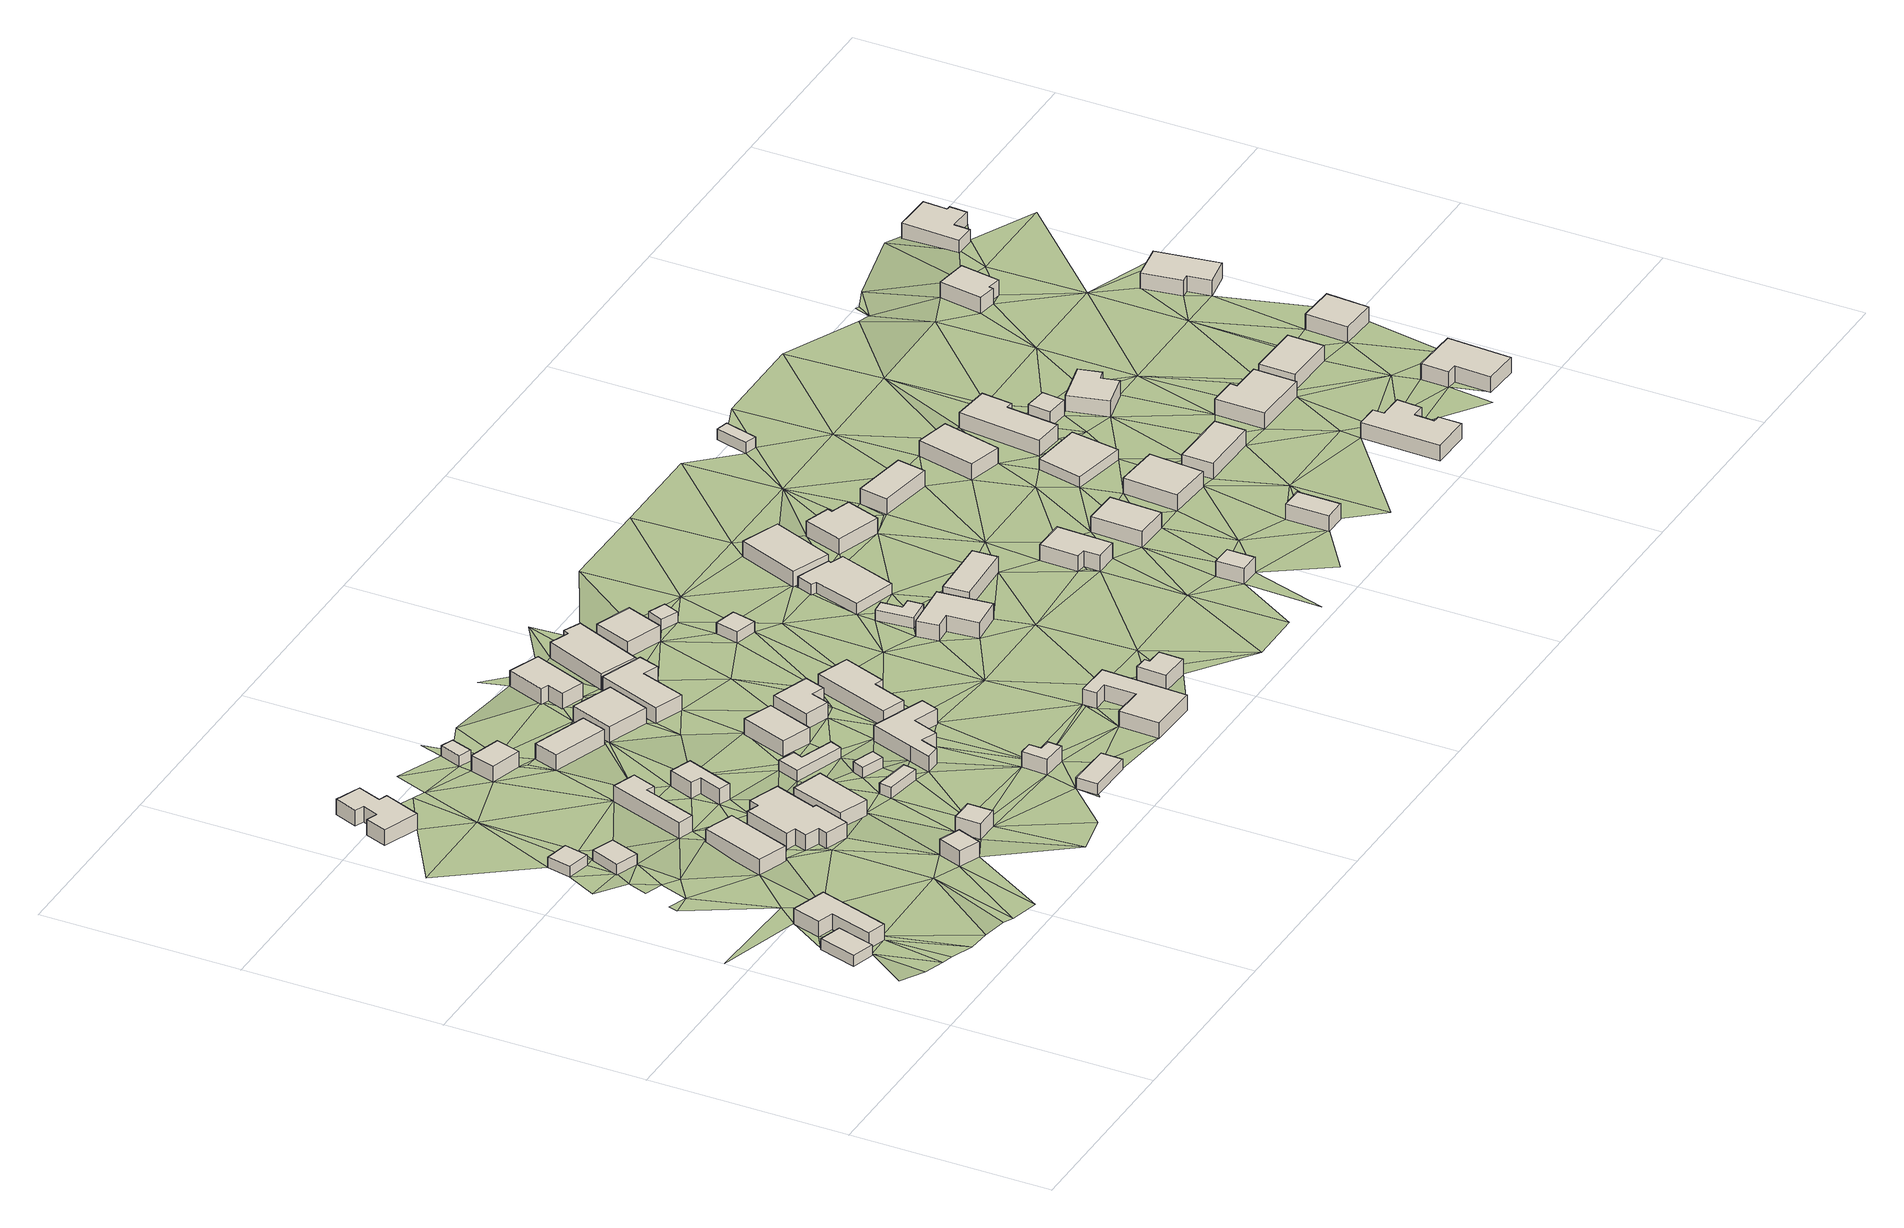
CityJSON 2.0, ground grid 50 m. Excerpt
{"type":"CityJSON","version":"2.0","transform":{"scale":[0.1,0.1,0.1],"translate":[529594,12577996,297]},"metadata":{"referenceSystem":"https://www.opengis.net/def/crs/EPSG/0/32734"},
"CityObjects":{
"building1":{"type":"Building","attributes":{"address":"13 Honey Street Mamre 7347 Cape Town","building":"cabin","building:levels":"1","building_height":2.8,"plus_code":"4FRWFFP7+W54","ground_height":158.85,"roof_height":161.65},"geometry":[{"type":"Solid","lod":"1","boundaries":[[[[0,1,2,3]],[[1,4,5,2]],[[4,6,7,5]],[[6,0,3,7]],[[3,2,5,7]],[[6,4,1,0]]]]}]},
"building2":{"type":"Building","attributes":{"address":"13 Honey Street Mamre 7347 Cape Town","building":"house","building:levels":"1","building_height":4.1,"plus_code":"4FRWFFP7+W63","ground_height":159.2,"roof_height":163.3},"geometry":[{"type":"Solid","lod":"1","boundaries":[[[[8,9,10,11]],[[9,12,13,10]],[[12,14,15,13]],[[14,16,17,15]],[[16,18,19,17]],[[18,8,11,19]],[[11,10,13,15,17,19]],[[18,16,14,12,9,8]]]]}]},
"building3":{"type":"Building","attributes":{"building":"cabin","building:levels":"1","building_height":2.8,"plus_code":"4FRWFFQ7+562","ground_height":159.95,"roof_height":162.75},"geometry":[{"type":"Solid","lod":"1","boundaries":[[[[20,21,22,23]],[[21,24,25,22]],[[24,26,27,25]],[[26,20,23,27]],[[23,22,25,27]],[[26,24,21,20]]]]}]},
"building4":{"type":"Building","attributes":{"building":"cabin","building:levels":"1","building_height":2.8,"plus_code":"4FRWFFQ7+46G","ground_height":159.65,"roof_height":162.45},"geometry":[{"type":"Solid","lod":"1","boundaries":[[[[28,29,30,31]],[[29,32,33,30]],[[32,34,35,33]],[[34,28,31,35]],[[31,30,33,35]],[[34,32,29,28]]]]}]},
"building5":{"type":"Building","attributes":{"address":"Mamre 7347 Cape Town","building":"house","building:levels":"1","building_height":4.1,"plus_code":"4FRWFFQ7+866","ground_height":160.13,"roof_height":164.23},"geometry":[{"type":"Solid","lod":"1","boundaries":[[[[36,37,38,39]],[[37,40,41,38]],[[40,42,43,41]],[[42,44,45,43]],[[44,46,47,45]],[[46,48,49,47]],[[48,50,51,49]],[[50,52,53,51]],[[52,54,55,53]],[[54,36,39,55]],[[39,38,41,43,45,47,49,51,53,55]],[[54,52,50,48,46,44,42,40,37,36]]]]}]},
"building6":{"type":"Building","attributes":{"building":"house","building:levels":"1","building_height":4.1,"plus_code":"4FRWFFQ7+28J","ground_height":159.43,"roof_height":163.53},"geometry":[{"type":"Solid","lod":"1","boundaries":[[[[56,57,58,59]],[[57,60,61,58]],[[60,62,63,61]],[[62,56,59,63]],[[59,58,61,63]],[[62,60,57,56]]]]}]},
"building7":{"type":"Building","attributes":{"address":"7 Honey Street Mamre 7347 Cape Town","building":"house","building:levels":"1","building_height":4.1,"plus_code":"4FRWFFP7+V9G","ground_height":160.07,"roof_height":164.17},"geometry":[{"type":"Solid","lod":"1","boundaries":[[[[64,65,66,67]],[[65,68,69,66]],[[68,70,71,69]],[[70,64,67,71]],[[67,66,69,71]],[[70,68,65,64]]]]}]},
"building8":{"type":"Building","attributes":{"address":"8 Honey Street Mamre 7347 Cape Town","building":"house","building:levels":"1","building_height":4.1,"plus_code":"4FRWFFQ7+29C","ground_height":160.18,"roof_height":164.28},"geometry":[{"type":"Solid","lod":"1","boundaries":[[[[72,73,74,75]],[[73,76,77,74]],[[76,78,79,77]],[[78,80,81,79]],[[80,82,83,81]],[[82,84,85,83]],[[84,86,87,85]],[[86,88,89,87]],[[88,90,91,89]],[[90,92,93,91]],[[92,94,95,93]],[[94,72,75,95]],[[75,74,77,79,81,83,85,87,89,91,93,95]],[[94,92,90,88,86,84,82,80,78,76,73,72]]]]}]},
"building9":{"type":"Building","attributes":{"building":"house","building:levels":"1","building_height":4.1,"plus_code":"4FRWFFQ7+482","ground_height":160.59,"roof_height":164.69},"geometry":[{"type":"Solid","lod":"1","boundaries":[[[[96,97,98,99]],[[97,100,101,98]],[[100,102,103,101]],[[102,104,105,103]],[[104,106,107,105]],[[106,96,99,107]],[[99,98,101,103,105,107]],[[106,104,102,100,97,96]]]]}]},
"building10":{"type":"Building","attributes":{"address":"5 Honey Street Mamre 7347 Cape Town","building":"house","building:levels":"1","building_height":4.1,"plus_code":"4FRWFFP7+VCM","ground_height":160.54,"roof_height":164.64},"geometry":[{"type":"Solid","lod":"1","boundaries":[[[[108,109,110,111]],[[109,112,113,110]],[[112,114,115,113]],[[114,108,111,115]],[[111,110,113,115]],[[114,112,109,108]]]]}]},
"building11":{"type":"Building","attributes":{"address":"Mamre 7347 Cape Town","building":"house","building:levels":"1","building_height":4.1,"plus_code":"4FRWFFQ7+295","ground_height":160.18,"roof_height":164.28},"geometry":[{"type":"Solid","lod":"1","boundaries":[[[[116,117,118,119]],[[117,120,121,118]],[[120,122,123,121]],[[122,116,119,123]],[[119,118,121,123]],[[122,120,117,116]]]]}]},
"building12":{"type":"Building","attributes":{"address":"38 Druiwe Lane Mamre 7347 Cape Town","building":"house","building:levels":"1","building_height":4.1,"plus_code":"4FRWFFQ7+493","ground_height":160.59,"roof_height":164.69},"geometry":[{"type":"Solid","lod":"1","boundaries":[[[[124,125,126,127]],[[125,128,129,126]],[[128,130,131,129]],[[130,132,133,131]],[[132,134,135,133]],[[134,124,127,135]],[[127,126,129,131,133,135]],[[134,132,130,128,125,124]]]]}]},
"building13":{"type":"Building","attributes":{"building":"house","building:levels":"1","building_height":4.1,"plus_code":"4FRWFFQ7+787","ground_height":160.81,"roof_height":164.91},"geometry":[{"type":"Solid","lod":"1","boundaries":[[[[136,137,138,139]],[[137,140,141,138]],[[140,142,143,141]],[[142,136,139,143]],[[139,138,141,143]],[[142,140,137,136]]]]}]},
"building14":{"type":"Building","attributes":{"building":"cabin","building:levels":"1","building_height":2.8,"plus_code":"4FRWFFQ7+78W","ground_height":160.74,"roof_height":163.54},"geometry":[{"type":"Solid","lod":"1","boundaries":[[[[144,145,146,147]],[[145,148,149,146]],[[148,150,151,149]],[[150,144,147,151]],[[147,146,149,151]],[[150,148,145,144]]]]}]},
"building15":{"type":"Building","attributes":{"building":"cabin","building:levels":"1","building_height":2.8,"plus_code":"4FRWFFP7+XF6","ground_height":160.79,"roof_height":163.59},"geometry":[{"type":"Solid","lod":"1","boundaries":[[[[152,153,154,155]],[[153,156,157,154]],[[156,158,159,157]],[[158,152,155,159]],[[155,154,157,159]],[[158,156,153,152]]]]}]},
"building16":{"type":"Building","attributes":{"address":"Mamre 7347 Cape Town","building":"house","building:levels":"1","building_height":4.1,"plus_code":"4FRWFFQ7+69G","ground_height":160.81,"roof_height":164.91},"geometry":[{"type":"Solid","lod":"1","boundaries":[[[[160,161,162,163]],[[161,164,165,162]],[[164,166,167,165]],[[166,160,163,167]],[[163,162,165,167]],[[166,164,161,160]]]]}]},
"building17":{"type":"Building","attributes":{"building":"cabin","building:levels":"1","building_height":2.8,"plus_code":"4FRWFFQ7+2CX","ground_height":161.22,"roof_height":164.02},"geometry":[{"type":"Solid","lod":"1","boundaries":[[[[168,169,170,171]],[[169,172,173,170]],[[172,174,175,173]],[[174,176,177,175]],[[176,178,179,177]],[[178,168,171,179]],[[171,170,173,175,177,179]],[[178,176,174,172,169,168]]]]}]},
"building18":{"type":"Building","attributes":{"building":"cabin","building:levels":"1","building_height":2.8,"plus_code":"4FRWFFP7+XFV","ground_height":160.79,"roof_height":163.59},"geometry":[{"type":"Solid","lod":"1","boundaries":[[[[180,181,182,183]],[[181,184,185,182]],[[184,186,187,185]],[[186,180,183,187]],[[183,182,185,187]],[[186,184,181,180]]]]}]},
"building19":{"type":"Building","attributes":{"building":"cabin","building:levels":"1","building_height":2.8,"plus_code":"4FRWFFP7+RGH","ground_height":161.37,"roof_height":164.17},"geometry":[{"type":"Solid","lod":"1","boundaries":[[[[188,189,190,191]],[[189,192,193,190]],[[192,194,195,193]],[[194,188,191,195]],[[191,190,193,195]],[[194,192,189,188]]]]}]},
"building20":{"type":"Building","attributes":{"address":"Mamre 7347 Cape Town","building":"yes","building:levels":"1","building_height":4.1,"plus_code":"4FRWFFP7+VG9","ground_height":161.37,"roof_height":165.47},"geometry":[{"type":"Solid","lod":"1","boundaries":[[[[196,197,198,199]],[[197,200,201,198]],[[200,202,203,201]],[[202,204,205,203]],[[204,206,207,205]],[[206,196,199,207]],[[199,198,201,203,205,207]],[[206,204,202,200,197,196]]]]}]},
"building21":{"type":"Building","attributes":{"address":"Mamre 7347 Cape Town","building":"house","building:levels":"1","building_height":4.1,"plus_code":"4FRWFFQ7+6C5","ground_height":161.45,"roof_height":165.55},"geometry":[{"type":"Solid","lod":"1","boundaries":[[[[208,209,210,211]],[[209,212,213,210]],[[212,214,215,213]],[[214,208,211,215]],[[211,210,213,215]],[[214,212,209,208]]]]}]},
"building22":{"type":"Building","attributes":{"address":"42 Druiwe Lane Mamre 7347 Cape Town","building":"house","building:levels":"1","building_height":4.1,"plus_code":"4FRWFFQ7+3FG","ground_height":161.22,"roof_height":165.32},"geometry":[{"type":"Solid","lod":"1","boundaries":[[[[216,217,218,219]],[[217,220,221,218]],[[220,222,223,221]],[[222,216,219,223]],[[219,218,221,223]],[[222,220,217,216]]]]}]},
"building23":{"type":"Building","attributes":{"address":"2 Honey Street Mamre 7347 Cape Town","building":"house","building:levels":"1","building_height":4.1,"plus_code":"4FRWFFP7+XGG","ground_height":160.79,"roof_height":164.89},"geometry":[{"type":"Solid","lod":"1","boundaries":[[[[224,225,226,227]],[[225,228,229,226]],[[228,230,231,229]],[[230,232,233,231]],[[232,234,235,233]],[[234,236,237,235]],[[236,238,239,237]],[[238,240,241,239]],[[240,224,227,241]],[[227,226,229,231,233,235,237,239,241]],[[240,238,236,234,232,230,228,225,224]]]]}]},
"building24":{"type":"Building","attributes":{"address":"Mamre 7347 Cape Town","building":"house","building:levels":"1","building_height":4.1,"plus_code":"4FRWFFQ7+7FM","ground_height":160.95,"roof_height":165.05},"geometry":[{"type":"Solid","lod":"1","boundaries":[[[[242,243,244,245]],[[243,246,247,244]],[[246,248,249,247]],[[248,250,251,249]],[[250,252,253,251]],[[252,242,245,253]],[[245,244,247,249,251,253]],[[252,250,248,246,243,242]]]]}]},
"building25":{"type":"Building","attributes":{"building":"house","building:levels":"1","building_height":4.1,"plus_code":"4FRWFFQ7+5FP","ground_height":161.45,"roof_height":165.55},"geometry":[{"type":"Solid","lod":"1","boundaries":[[[[254,255,256,257]],[[255,258,259,256]],[[258,260,261,259]],[[260,262,263,261]],[[262,264,265,263]],[[264,254,257,265]],[[257,256,259,261,263,265]],[[264,262,260,258,255,254]]]]}]},
"building26":{"type":"Building","attributes":{"address":"44 Druiwe Lane Mamre 7347 Cape Town","building":"house","building:levels":"1","building_height":4.1,"plus_code":"4FRWFFQ7+3GH","ground_height":161.58,"roof_height":165.68},"geometry":[{"type":"Solid","lod":"1","boundaries":[[[[266,267,268,269]],[[267,270,271,268]],[[270,272,273,271]],[[272,274,275,273]],[[274,276,277,275]],[[276,266,269,277]],[[269,268,271,273,275,277]],[[276,274,272,270,267,266]]]]}]},
"building27":{"type":"Building","attributes":{"address":"46 Blackwood Street Mamre 7347 Cape Town","building":"house","building:levels":"1","building_height":4.1,"plus_code":"4FRWFFQ7+3H4","ground_height":161.32,"roof_height":165.42},"geometry":[{"type":"Solid","lod":"1","boundaries":[[[[278,279,280,281]],[[279,282,283,280]],[[282,284,285,283]],[[284,286,287,285]],[[286,288,289,287]],[[288,278,281,289]],[[281,280,283,285,287,289]],[[288,286,284,282,279,278]]]]}]},
"building28":{"type":"Building","attributes":{"address":"Mamre 7347 Cape Town","building":"house","building:levels":"1","building_height":4.1,"plus_code":"4FRWFFQ7+7G8","ground_height":161.12,"roof_height":165.22},"geometry":[{"type":"Solid","lod":"1","boundaries":[[[[290,291,292,293]],[[291,294,295,292]],[[294,296,297,295]],[[296,298,299,297]],[[298,300,301,299]],[[300,290,293,301]],[[293,292,295,297,299,301]],[[300,298,296,294,291,290]]]]}]},
"building29":{"type":"Building","attributes":{"address":"11 Blackwood Street Mamre 7347 Cape Town","building":"house","building:levels":"1","building_height":4.1,"plus_code":"4FRWFFP7+VM4","ground_height":161.9,"roof_height":166},"geometry":[{"type":"Solid","lod":"1","boundaries":[[[[302,303,304,305]],[[303,306,307,304]],[[306,308,309,307]],[[308,310,311,309]],[[310,312,313,311]],[[312,314,315,313]],[[314,316,317,315]],[[316,302,305,317]],[[305,304,307,309,311,313,315,317]],[[316,314,312,310,308,306,303,302]]]]}]},
"building30":{"type":"Building","attributes":{"address":"12 Mamre 7347 Cape Town","building":"house","building:levels":"1","building_height":4.1,"plus_code":"4FRWFFQ7+6HW","ground_height":161.78,"roof_height":165.88},"geometry":[{"type":"Solid","lod":"1","boundaries":[[[[318,319,320,321]],[[319,322,323,320]],[[322,324,325,323]],[[324,318,321,325]],[[321,320,323,325]],[[324,322,319,318]]]]}]},
"building31":{"type":"Building","attributes":{"address":"12 Blackwood Street Mamre 7347 Cape Town","building":"house","building:levels":"1","building_height":4.1,"plus_code":"4FRWFFP7+RPP","ground_height":162.3,"roof_height":166.4},"geometry":[{"type":"Solid","lod":"1","boundaries":[[[[326,327,328,329]],[[327,330,331,328]],[[330,332,333,331]],[[332,334,335,333]],[[334,336,337,335]],[[336,326,329,337]],[[329,328,331,333,335,337]],[[336,334,332,330,327,326]]]]}]},
"building32":{"type":"Building","attributes":{"building":"cabin","building:levels":"1","building_height":2.8,"plus_code":"4FRWFFQ7+5JG","ground_height":162.03,"roof_height":164.83},"geometry":[{"type":"Solid","lod":"1","boundaries":[[[[338,339,340,341]],[[339,342,343,340]],[[342,344,345,343]],[[344,338,341,345]],[[341,340,343,345]],[[344,342,339,338]]]]}]},
"building33":{"type":"Building","attributes":{"building":"cabin","building:levels":"1","building_height":2.8,"plus_code":"4FRWFFQ7+6JM","ground_height":161.78,"roof_height":164.58},"geometry":[{"type":"Solid","lod":"1","boundaries":[[[[346,347,348,349]],[[347,350,351,348]],[[350,352,353,351]],[[352,346,349,353]],[[349,348,351,353]],[[352,350,347,346]]]]}]},
"building34":{"type":"Building","attributes":{"address":"Mamre 7347 Cape Town","building":"house","building:levels":"1","building_height":4.1,"plus_code":"4FRWFFQ7+2P9","ground_height":161.72,"roof_height":165.82},"geometry":[{"type":"Solid","lod":"1","boundaries":[[[[354,355,356,357]],[[355,358,359,356]],[[358,360,361,359]],[[360,362,363,361]],[[362,364,365,363]],[[364,354,357,365]],[[357,356,359,361,363,365]],[[364,362,360,358,355,354]]]]}]},
"building35":{"type":"Building","attributes":{"address":"Mamre 7347 Cape Town","building":"cabin","building:levels":"1","building_height":2.8,"plus_code":"4FRWFFQ7+3PF","ground_height":161.72,"roof_height":164.52},"geometry":[{"type":"Solid","lod":"1","boundaries":[[[[366,367,368,369]],[[367,370,371,368]],[[370,372,373,371]],[[372,374,375,373]],[[374,376,377,375]],[[376,366,369,377]],[[369,368,371,373,375,377]],[[376,374,372,370,367,366]]]]}]},
"building36":{"type":"Building","attributes":{"building":"cabin","building:levels":"1","building_height":2.8,"plus_code":"4FRWFFQ7+4P9","ground_height":161.72,"roof_height":164.52},"geometry":[{"type":"Solid","lod":"1","boundaries":[[[[378,379,380,381]],[[379,382,383,380]],[[382,384,385,383]],[[384,386,387,385]],[[386,388,389,387]],[[388,390,391,389]],[[390,392,393,391]],[[392,378,381,393]],[[381,380,383,385,387,389,391,393]],[[392,390,388,386,384,382,379,378]]]]}]},
"building37":{"type":"Building","attributes":{"address":"Mamre 7347 Cape Town","building":"house","building:levels":"1","building_height":4.1,"plus_code":"4FRWFFQ7+2QQ","ground_height":161.74,"roof_height":165.84},"geometry":[{"type":"Solid","lod":"1","boundaries":[[[[394,395,396,397]],[[395,398,399,396]],[[398,400,401,399]],[[400,394,397,401]],[[397,396,399,401]],[[400,398,395,394]]]]}]},
"building38":{"type":"Building","attributes":{"address":"Mamre 7347 Cape Town","building":"house","building:levels":"1","building_height":4.1,"plus_code":"4FRWFFQ7+5QM","ground_height":161.66,"roof_height":165.76},"geometry":[{"type":"Solid","lod":"1","boundaries":[[[[402,403,404,405]],[[403,406,407,404]],[[406,408,409,407]],[[408,402,405,409]],[[405,404,407,409]],[[408,406,403,402]]]]}]},
"building39":{"type":"Building","attributes":{"address":"15 Blackwood Street Mamre 7347 Cape Town","building":"house","building:levels":"1","building_height":4.1,"plus_code":"4FRWFFP7+VW3","ground_height":162.33,"roof_height":166.43},"geometry":[{"type":"Solid","lod":"1","boundaries":[[[[410,411,412,413]],[[411,414,415,412]],[[414,416,417,415]],[[416,410,413,417]],[[413,412,415,417]],[[416,414,411,410]]]]}]},
"building40":{"type":"Building","attributes":{"address":"Mamre 7347 Cape Town","building":"house","building:levels":"1","building_height":4.1,"plus_code":"4FRWFFP7+XVP","ground_height":161.88,"roof_height":165.98},"geometry":[{"type":"Solid","lod":"1","boundaries":[[[[418,419,420,421]],[[419,422,423,420]],[[422,424,425,423]],[[424,426,427,425]],[[426,428,429,427]],[[428,418,421,429]],[[421,420,423,425,427,429]],[[428,426,424,422,419,418]]]]}]},
"building41":{"type":"Building","attributes":{"address":"Mamre 7347 Cape Town","building":"house","building:levels":"1","building_height":4.1,"plus_code":"4FRWFFQ7+5R4","ground_height":161.77,"roof_height":165.87},"geometry":[{"type":"Solid","lod":"1","boundaries":[[[[430,431,432,433]],[[431,434,435,432]],[[434,436,437,435]],[[436,438,439,437]],[[438,440,441,439]],[[440,430,433,441]],[[433,432,435,437,439,441]],[[440,438,436,434,431,430]]]]}]},
"building42":{"type":"Building","attributes":{"address":"Mamre 7347 Cape Town","building":"house","building:levels":"1","building_height":4.1,"plus_code":"4FRWFFP7+XX2","ground_height":161.88,"roof_height":165.98},"geometry":[{"type":"Solid","lod":"1","boundaries":[[[[442,443,444,445]],[[443,446,447,444]],[[446,448,449,447]],[[448,442,445,449]],[[445,444,447,449]],[[448,446,443,442]]]]}]},
"building43":{"type":"Building","attributes":{"address":"Mamre 7347 Cape Town","building":"house","building:levels":"1","building_height":4.1,"plus_code":"4FRWFFQ7+4WV","ground_height":161.77,"roof_height":165.87},"geometry":[{"type":"Solid","lod":"1","boundaries":[[[[450,451,452,453]],[[451,454,455,452]],[[454,456,457,455]],[[456,450,453,457]],[[453,452,455,457]],[[456,454,451,450]]]]}]},
"building44":{"type":"Building","attributes":{"address":"17 Blackwood Street Mamre 7347 Cape Town","building":"house","building:levels":"1","building_height":4.1,"plus_code":"4FRWFFP8+R2H","ground_height":162.41,"roof_height":166.51},"geometry":[{"type":"Solid","lod":"1","boundaries":[[[[458,459,460,461]],[[459,462,463,460]],[[462,464,465,463]],[[464,458,461,465]],[[461,460,463,465]],[[464,462,459,458]]]]}]},
"building45":{"type":"Building","attributes":{"address":"Mamre 7347 Cape Town","building":"house","building:levels":"1","building_height":4.1,"plus_code":"4FRWFFP8+X24","ground_height":161.88,"roof_height":165.98},"geometry":[{"type":"Solid","lod":"1","boundaries":[[[[466,467,468,469]],[[467,470,471,468]],[[470,472,473,471]],[[472,466,469,473]],[[469,468,471,473]],[[472,470,467,466]]]]}]},
"building46":{"type":"Building","attributes":{"building":"cabin","building:levels":"1","building_height":2.8,"plus_code":"4FRWFFQ7+7WX","ground_height":160.82,"roof_height":163.62},"geometry":[{"type":"Solid","lod":"1","boundaries":[[[[474,475,476,477]],[[475,478,479,476]],[[478,480,481,479]],[[480,474,477,481]],[[477,476,479,481]],[[480,478,475,474]]]]}]},
"building47":{"type":"Building","attributes":{"address":"Mamre 7347 Cape Town","building":"house","building:levels":"1","building_height":4.1,"plus_code":"4FRWFFQ7+4XH","ground_height":161.79,"roof_height":165.89},"geometry":[{"type":"Solid","lod":"1","boundaries":[[[[482,483,484,485]],[[483,486,487,484]],[[486,488,489,487]],[[488,482,485,489]],[[485,484,487,489]],[[488,486,483,482]]]]}]},
"building48":{"type":"Building","attributes":{"building":"cabin","building:levels":"1","building_height":2.8,"plus_code":"4FRWFFQ8+22P","ground_height":161.82,"roof_height":164.62},"geometry":[{"type":"Solid","lod":"1","boundaries":[[[[490,491,492,493]],[[491,494,495,492]],[[494,496,497,495]],[[496,490,493,497]],[[493,492,495,497]],[[496,494,491,490]]]]}]},
"building49":{"type":"Building","attributes":{"address":"Mamre 7347 Cape Town","building":"house","building:levels":"1","building_height":4.1,"plus_code":"4FRWFFP8+W3Q","ground_height":162.19,"roof_height":166.29},"geometry":[{"type":"Solid","lod":"1","boundaries":[[[[498,499,500,501]],[[499,502,503,500]],[[502,504,505,503]],[[504,498,501,505]],[[501,500,503,505]],[[504,502,499,498]]]]}]},
"building50":{"type":"Building","attributes":{"address":"Mamre 7347 Cape Town","building":"house","building:levels":"1","building_height":4.1,"plus_code":"4FRWFFQ8+33J","ground_height":161.82,"roof_height":165.92},"geometry":[{"type":"Solid","lod":"1","boundaries":[[[[506,507,508,509]],[[507,510,511,508]],[[510,512,513,511]],[[512,514,515,513]],[[514,516,517,515]],[[516,506,509,517]],[[509,508,511,513,515,517]],[[516,514,512,510,507,506]]]]}]},
"building51":{"type":"Building","attributes":{"building":"house","building:levels":"1","building_height":4.1,"plus_code":"4FRWFFQ8+33Q","ground_height":162.15,"roof_height":166.25},"geometry":[{"type":"Solid","lod":"1","boundaries":[[[[518,519,520,521]],[[519,522,523,520]],[[522,524,525,523]],[[524,518,521,525]],[[521,520,523,525]],[[524,522,519,518]]]]}]},
"building52":{"type":"Building","attributes":{"address":"20 Blackwood Street Mamre 7347 Cape Town","building":"house","building:levels":"1","building_height":4.1,"plus_code":"4FRWFFP8+R62","ground_height":162.47,"roof_height":166.57},"geometry":[{"type":"Solid","lod":"1","boundaries":[[[[526,527,528,529]],[[527,530,531,528]],[[530,532,533,531]],[[532,534,535,533]],[[534,536,537,535]],[[536,538,539,537]],[[538,540,541,539]],[[540,542,543,541]],[[542,544,545,543]],[[544,526,529,545]],[[529,528,531,533,535,537,539,541,543,545]],[[544,542,540,538,536,534,532,530,527,526]]]]}]},
"building53":{"type":"Building","attributes":{"address":"Mamre 7347 Cape Town","building":"house","building:levels":"1","building_height":4.1,"plus_code":"4FRWFFQ8+345","ground_height":162.15,"roof_height":166.25},"geometry":[{"type":"Solid","lod":"1","boundaries":[[[[546,547,548,549]],[[547,550,551,548]],[[550,552,553,551]],[[552,554,555,553]],[[554,556,557,555]],[[556,546,549,557]],[[549,548,551,553,555,557]],[[556,554,552,550,547,546]]]]}]},
"building54":{"type":"Building","attributes":{"address":"Mamre 7347 Cape Town","building":"house","building:levels":"1","building_height":4.1,"plus_code":"4FRWFFP8+W5Q","ground_height":162.31,"roof_height":166.41},"geometry":[{"type":"Solid","lod":"1","boundaries":[[[[558,559,560,561]],[[559,562,563,560]],[[562,564,565,563]],[[564,566,567,565]],[[566,568,569,567]],[[568,558,561,569]],[[561,560,563,565,567,569]],[[568,566,564,562,559,558]]]]}]},
"building55":{"type":"Building","attributes":{"address":"Mamre 7347 Cape Town","building":"house","building:levels":"1","building_height":4.1,"plus_code":"4FRWFFP8+W7M","ground_height":162.31,"roof_height":166.41},"geometry":[{"type":"Solid","lod":"1","boundaries":[[[[570,571,572,573]],[[571,574,575,572]],[[574,576,577,575]],[[576,570,573,577]],[[573,572,575,577]],[[576,574,571,570]]]]}]},
"building56":{"type":"Building","attributes":{"address":"22 Blackwood Street Mamre 7347 Cape Town","building":"house","building:levels":"1","building_height":4.1,"plus_code":"4FRWFFP8+Q8W","ground_height":162.51,"roof_height":166.61},"geometry":[{"type":"Solid","lod":"1","boundaries":[[[[578,579,580,581]],[[579,582,583,580]],[[582,584,585,583]],[[584,586,587,585]],[[586,588,589,587]],[[588,578,581,589]],[[581,580,583,585,587,589]],[[588,586,584,582,579,578]]]]}]},
"building57":{"type":"Building","attributes":{"address":"43 Lang Avenue Mamre 7347 Cape Town","building":"house","building:levels":"1","building_height":4.1,"plus_code":"4FRWFFQ8+676","ground_height":162.03,"roof_height":166.13},"geometry":[{"type":"Solid","lod":"1","boundaries":[[[[590,591,592,593]],[[591,594,595,592]],[[594,596,597,595]],[[596,598,599,597]],[[598,600,601,599]],[[600,590,593,601]],[[593,592,595,597,599,601]],[[600,598,596,594,591,590]]]]}]},
"building58":{"type":"Building","attributes":{"address":"Mamre 7347 Cape Town","building":"house","building:levels":"1","building_height":4.1,"plus_code":"4FRWFFP8+W9J","ground_height":162.37,"roof_height":166.47},"geometry":[{"type":"Solid","lod":"1","boundaries":[[[[602,603,604,605]],[[603,606,607,604]],[[606,608,609,607]],[[608,602,605,609]],[[605,604,607,609]],[[608,606,603,602]]]]}]},
"building59":{"type":"Building","attributes":{"address":"Mamre 7347 Cape Town","building":"house","building:levels":"1","building_height":4.1,"plus_code":"4FRWFFQ8+39J","ground_height":162.38,"roof_height":166.48},"geometry":[{"type":"Solid","lod":"1","boundaries":[[[[610,611,612,613]],[[611,614,615,612]],[[614,616,617,615]],[[616,618,619,617]],[[618,620,621,619]],[[620,610,613,621]],[[613,612,615,617,619,621]],[[620,618,616,614,611,610]]]]}]},
"building60":{"type":"Building","attributes":{"address":"42 Lang Avenue Mamre 7347 Cape Town","building":"house","building:levels":"1","building_height":4.1,"plus_code":"4FRWFFQ8+79C","ground_height":160.76,"roof_height":164.86},"geometry":[{"type":"Solid","lod":"1","boundaries":[[[[622,623,624,625]],[[623,626,627,624]],[[626,628,629,627]],[[628,630,631,629]],[[630,632,633,631]],[[632,634,635,633]],[[634,636,637,635]],[[636,622,625,637]],[[625,624,627,629,631,633,635,637]],[[636,634,632,630,628,626,623,622]]]]}]},
"terrain1":{"type":"TINRelief","geometry":[{"type":"CompositeSurface","lod":"1","boundaries":[[[638,639,640]],[[640,641,638]],[[638,641,16]],[[642,16,641]],[[643,638,14]],[[638,16,14]],[[644,643,9]],[[642,645,16]],[[646,644,9]],[[646,647,648]],[[14,12,643]],[[9,643,12]],[[649,16,645]],[[649,645,650]],[[651,16,649]],[[652,653,654]],[[647,653,652]],[[647,646,651]],[[650,655,649]],[[656,657,658]],[[659,656,660]],[[659,660,21]],[[661,658,653]],[[649,655,651]],[[653,647,60]],[[651,60,647]],[[650,662,655]],[[660,24,21]],[[656,658,28]],[[661,653,60]],[[662,663,655]],[[28,660,656]],[[658,661,28]],[[664,665,20]],[[666,24,660]],[[24,666,26]],[[651,667,60]],[[68,663,668]],[[664,48,665]],[[669,26,666]],[[20,26,664]],[[28,661,97]],[[661,60,670]],[[68,655,663]],[[666,671,669]],[[651,655,672]],[[667,651,672]],[[26,669,664]],[[97,671,28]],[[670,97,661]],[[668,70,68]],[[80,667,84]],[[669,671,673]],[[84,667,672]],[[68,65,655]],[[674,48,664]],[[655,65,672]],[[48,674,675]],[[80,84,82]],[[667,80,676]],[[670,100,97]],[[669,673,664]],[[672,88,84]],[[84,88,86]],[[671,97,673]],[[670,676,100]],[[88,672,90]],[[90,672,65]],[[677,674,664]],[[676,80,678]],[[100,676,679]],[[140,677,664]],[[679,676,678]],[[70,109,680]],[[108,65,680]],[[673,140,664]],[[679,130,100]],[[70,681,109]],[[65,682,90]],[[683,684,100]],[[678,685,679]],[[678,686,685]],[[90,117,92]],[[108,680,109]],[[100,125,683]],[[682,65,108]],[[100,130,125]],[[117,90,682]],[[679,685,130]],[[681,112,109]],[[92,117,687]],[[140,137,677]],[[677,145,688]],[[94,92,687]],[[132,130,685]],[[145,677,137]],[[685,689,132]],[[140,673,166]],[[690,112,681]],[[128,125,130]],[[689,94,687]],[[683,125,691]],[[683,691,692]],[[166,673,692]],[[158,682,108]],[[114,112,693]],[[108,114,158]],[[145,144,688]],[[166,142,140]],[[694,145,137]],[[168,689,687]],[[158,156,682]],[[689,178,132]],[[694,137,136]],[[142,166,695]],[[682,156,696]],[[687,696,168]],[[166,164,695]],[[142,695,164]],[[691,214,692]],[[189,112,690]],[[178,697,132]],[[693,112,200]],[[698,166,692]],[[164,136,142]],[[158,114,152]],[[150,694,136]],[[168,178,689]],[[144,150,699]],[[693,197,114]],[[691,697,214]],[[180,696,156]],[[692,214,698]],[[228,152,114]],[[700,150,136]],[[697,178,701]],[[200,112,189]],[[156,153,180]],[[180,186,696]],[[696,169,168]],[[136,164,212]],[[228,114,197]],[[696,186,169]],[[701,178,176]],[[189,702,703]],[[693,200,197]],[[697,704,214]],[[153,181,180]],[[701,705,697]],[[153,152,228]],[[176,220,701]],[[176,174,172]],[[164,706,212]],[[214,706,698]],[[169,186,184]],[[153,707,181]],[[707,153,228]],[[705,704,697]],[[708,700,136]],[[176,222,220]],[[701,220,705]],[[184,181,707]],[[212,706,214]],[[172,222,176]],[[136,212,708]],[[197,709,228]],[[202,200,189]],[[710,214,704]],[[711,169,184]],[[172,169,711]],[[184,707,711]],[[202,189,712]],[[713,709,197]],[[709,713,714]],[[710,704,715]],[[713,197,196]],[[196,206,204]],[[704,705,716]],[[222,172,270]],[[704,716,715]],[[717,718,212]],[[212,718,708]],[[708,246,700]],[[711,270,172]],[[209,710,715]],[[713,196,719]],[[222,267,720]],[[212,209,717]],[[267,222,270]],[[721,708,718]],[[712,722,723]],[[719,724,713]],[[717,725,718]],[[266,705,720]],[[716,705,266]],[[726,719,196]],[[715,262,209]],[[202,712,310]],[[202,310,204]],[[209,725,717]],[[267,266,720]],[[270,711,279]],[[726,724,719]],[[727,279,711]],[[204,302,196]],[[725,209,262]],[[270,279,728]],[[712,723,310]],[[725,262,729]],[[270,728,272]],[[726,196,302]],[[279,727,282]],[[266,730,716]],[[716,731,732]],[[725,729,243]],[[246,243,733]],[[272,728,274]],[[204,310,734]],[[728,279,735]],[[729,262,736]],[[716,730,731]],[[730,266,276]],[[727,737,282]],[[274,728,735]],[[302,204,734]],[[738,282,737]],[[735,276,274]],[[729,736,739]],[[729,296,243]],[[726,740,727]],[[730,276,735]],[[303,734,310]],[[308,303,310]],[[740,737,727]],[[302,740,726]],[[319,739,736]],[[303,302,734]],[[736,731,322]],[[730,322,731]],[[308,306,303]],[[243,296,741]],[[735,344,730]],[[319,290,739]],[[736,322,319]],[[294,291,296]],[[742,743,737]],[[740,302,316]],[[291,741,296]],[[737,740,742]],[[338,735,743]],[[318,290,319]],[[730,344,322]],[[744,745,316]],[[344,735,338]],[[291,290,741]],[[745,744,746]],[[316,745,326]],[[290,318,324]],[[316,326,336]],[[342,322,344]],[[747,743,742]],[[322,347,324]],[[742,740,360]],[[347,322,350]],[[338,743,747]],[[342,350,322]],[[336,334,332]],[[740,316,748]],[[336,749,316]],[[324,347,346]],[[364,360,740]],[[342,339,350]],[[324,346,352]],[[332,749,336]],[[358,742,360]],[[747,339,338]],[[324,750,290]],[[332,746,751]],[[364,740,748]],[[742,358,374]],[[316,749,748]],[[747,742,378]],[[352,752,324]],[[350,339,752]],[[752,352,350]],[[751,749,332]],[[362,360,364]],[[742,374,378]],[[376,374,358]],[[366,376,358]],[[339,747,753]],[[752,750,324]],[[747,378,754]],[[372,378,374]],[[753,752,339]],[[748,354,364]],[[355,366,358]],[[367,372,370]],[[753,747,754]],[[378,372,379]],[[366,355,367]],[[378,755,754]],[[751,756,749]],[[372,367,379]],[[355,354,398]],[[367,355,757]],[[355,398,395]],[[367,757,379]],[[753,754,758]],[[355,395,757]],[[428,748,749]],[[752,753,403]],[[748,400,354]],[[751,759,756]],[[354,400,398]],[[760,753,758]],[[752,761,750]],[[749,756,428]],[[760,762,753]],[[395,394,757]],[[379,757,394]],[[403,763,752]],[[764,760,765]],[[764,762,760]],[[748,424,400]],[[764,765,766]],[[762,764,766]],[[424,748,428]],[[761,752,763]],[[756,759,414]],[[766,767,762]],[[766,379,430]],[[394,430,379]],[[768,762,767]],[[402,763,403]],[[411,756,414]],[[762,768,402]],[[430,767,766]],[[424,422,400]],[[414,769,770]],[[418,428,756]],[[424,428,771]],[[424,771,426]],[[772,394,400]],[[426,771,428]],[[400,422,772]],[[448,756,411]],[[756,448,418]],[[772,430,394]],[[419,772,422]],[[411,773,448]],[[402,774,763]],[[768,774,402]],[[773,770,775]],[[431,436,434]],[[454,430,772]],[[419,418,446]],[[776,761,763]],[[446,418,448]],[[774,768,436]],[[431,430,777]],[[777,430,454]],[[442,448,773]],[[778,770,779]],[[774,436,431]],[[775,442,773]],[[451,431,777]],[[778,775,770]],[[777,454,451]],[[776,763,774]],[[419,780,772]],[[772,781,454]],[[451,774,431]],[[780,419,446]],[[472,442,775]],[[772,488,781]],[[443,442,782]],[[458,775,778]],[[488,772,780]],[[783,774,451]],[[442,472,782]],[[490,446,443]],[[780,446,490]],[[443,782,470]],[[784,775,458]],[[784,472,775]],[[470,782,472]],[[776,774,480]],[[490,443,470]],[[474,480,774]],[[783,781,486]],[[783,785,774]],[[488,486,781]],[[464,786,458]],[[464,787,786]],[[488,780,482]],[[496,780,490]],[[788,786,787]],[[474,774,785]],[[784,458,786]],[[496,482,780]],[[789,490,470]],[[783,486,785]],[[784,786,504]],[[789,470,790]],[[502,784,504]],[[496,510,482]],[[784,502,790]],[[486,483,785]],[[791,510,496]],[[475,474,792]],[[502,793,790]],[[510,794,482]],[[790,793,789]],[[792,474,785]],[[504,786,498]],[[532,786,788]],[[794,483,482]],[[510,791,795]],[[502,499,793]],[[791,789,796]],[[550,789,793]],[[796,795,791]],[[786,797,498]],[[522,795,796]],[[483,798,785]],[[789,550,796]],[[795,522,799]],[[793,499,550]],[[786,532,797]],[[794,798,483]],[[519,799,522]],[[796,524,522]],[[799,519,800]],[[785,801,792]],[[498,559,499]],[[796,550,524]],[[519,518,800]],[[802,800,803]],[[802,798,794]],[[559,498,797]],[[800,518,803]],[[550,547,524]],[[547,518,524]],[[550,499,558]],[[559,558,499]],[[785,798,801]],[[802,803,798]],[[532,530,797]],[[547,804,518]],[[805,550,558]],[[806,807,808]],[[559,797,562]],[[807,806,809]],[[530,527,526]],[[530,562,797]],[[810,803,518]],[[811,805,812]],[[558,813,805]],[[558,568,813]],[[810,518,804]],[[805,813,812]],[[803,814,798]],[[812,813,804]],[[568,566,564]],[[815,530,526]],[[526,809,816]],[[568,564,813]],[[562,530,815]],[[562,576,564]],[[809,817,816]],[[798,818,801]],[[804,813,810]],[[564,574,813]],[[576,574,564]],[[814,803,810]],[[562,815,576]],[[579,526,816]],[[526,579,815]],[[818,798,814]],[[815,570,576]],[[819,820,816]],[[813,574,821]],[[822,810,813]],[[815,579,823]],[[814,810,591]],[[821,574,571]],[[818,814,824]],[[608,570,815]],[[571,570,825]],[[591,810,594]],[[608,825,570]],[[815,823,608]],[[826,824,827]],[[814,590,824]],[[821,822,813]],[[821,571,825]],[[590,814,591]],[[824,828,827]],[[822,594,810]],[[606,825,608]],[[828,824,590]],[[821,825,606]],[[608,823,829]],[[594,830,831]],[[590,832,828]],[[822,830,594]],[[821,606,618]],[[821,833,822]],[[614,821,618]],[[833,821,614]],[[606,834,618]],[[822,835,830]],[[830,835,832]],[[836,828,832]],[[618,616,614]],[[837,822,833]],[[832,835,838]],[[832,838,836]],[[822,837,839]],[[838,835,840]],[[822,841,835]],[[842,836,838]],[[835,841,840]],[[843,840,844]]]}]}
},
"vertices":[
[150,396,1],[121,300,1],[121,300,29],[150,396,29],[179,283,1],[179,283,29],[208,379,1],[208,379,29],
[210,492,5],[187,419,5],[187,419,46],[210,492,46],[228,406,5],[228,406,46],[194,300,5],[194,300,46],[242,285,5],[242,285,46],[299,464,5],[299,464,46],
[162,1075,12],[149,1015,12],[149,1015,40],[162,1075,40],[209,1002,12],[209,1002,40],[222,1062,12],[222,1062,40],
[266,907,9],[293,981,9],[293,981,37],[266,907,37],[236,1002,9],[236,1002,37],[208,928,9],[208,928,37],
[143,1587,14],[121,1529,14],[121,1529,55],[143,1587,55],[143,1520,14],[143,1520,55],[127,1480,14],[127,1480,55],[99,1490,14],[99,1490,55],[78,1435,14],[78,1435,55],[170,1401,14],[170,1401,55],[206,1494,14],[206,1494,55],[184,1502,14],[184,1502,55],[207,1562,14],[207,1562,55],
[485,783,7],[410,810,7],[410,810,48],[485,783,48],[351,649,7],[351,649,48],[426,621,7],[426,621,48],
[649,305,13],[595,326,13],[595,326,54],[649,305,54],[572,265,13],[572,265,54],[626,244,13],[626,244,54],
[625,741,15],[546,770,15],[546,770,56],[625,741,56],[536,744,15],[536,744,56],[504,755,15],[504,755,56],[461,636,15],[461,636,56],[486,627,15],[486,627,56],[475,596,15],[475,596,56],[512,583,15],[512,583,56],[503,560,15],[503,560,56],[562,539,15],[562,539,56],[595,630,15],[595,630,56],[586,633,15],[586,633,56],
[459,1062,19],[389,865,19],[389,865,60],[459,1062,60],[428,852,19],[428,852,60],[477,989,19],[477,989,60],[497,981,19],[497,981,60],[519,1041,19],[519,1041,60],
[686,333,18],[685,270,18],[685,270,59],[686,333,59],[745,269,18],[745,269,59],[746,332,18],[746,332,59],
[636,706,15],[590,569,15],[590,569,56],[636,706,56],[664,540,15],[664,540,56],[715,681,15],[715,681,56],
[571,977,19],[547,914,19],[547,914,60],[571,977,60],[573,904,19],[573,904,60],[551,848,19],[551,848,60],[581,837,19],[581,837,60],[626,957,19],[626,957,60],
[506,1372,21],[426,1396,21],[426,1396,62],[506,1372,62],[408,1333,21],[408,1333,62],[488,1310,21],[488,1310,62],
[452,1483,20],[432,1429,20],[432,1429,48],[452,1483,48],[464,1417,20],[464,1417,48],[483,1471,20],[483,1471,48],
[833,504,21],[838,536,21],[838,536,49],[833,504,49],[747,551,21],[747,551,49],[742,519,21],[742,519,49],
[652,1182,21],[673,1244,21],[673,1244,62],[652,1182,62],[533,1292,21],[533,1292,62],[512,1230,21],[512,1230,62],
[705,733,25],[833,690,25],[833,690,53],[705,733,53],[844,719,25],[844,719,53],[760,749,25],[760,749,53],[769,773,25],[769,773,53],[726,789,25],[726,789,53],
[788,612,21],[844,591,21],[844,591,49],[788,612,49],[856,622,21],[856,622,49],[800,642,21],[800,642,49],
[1069,166,26],[954,170,26],[954,170,54],[1069,166,54],[952,115,26],[952,115,54],[1068,112,26],[1068,112,54],
[1011,314,26],[978,316,26],[978,316,67],[1011,314,67],[974,251,26],[974,251,67],[1037,247,26],[1037,247,67],[1039,282,26],[1039,282,67],[1010,283,26],[1010,283,67],
[763,1134,27],[804,1243,27],[804,1243,68],[763,1134,68],[699,1282,27],[699,1282,68],[658,1173,27],[658,1173,68],
[899,895,25],[824,923,25],[824,923,66],[899,895,66],[781,805,25],[781,805,66],[856,778,25],[856,778,66],
[934,659,21],[894,549,21],[894,549,62],[934,659,62],[875,494,21],[875,494,62],[911,492,21],[911,492,62],[927,537,21],[927,537,62],[968,522,21],[968,522,62],[992,587,21],[992,587,62],[1056,564,21],[1056,564,62],[1072,608,21],[1072,608,62],
[798,1308,22],[851,1445,22],[851,1445,63],[798,1308,63],[772,1475,22],[772,1475,63],[736,1379,22],[736,1379,63],[756,1372,22],[756,1372,63],[740,1330,22],[740,1330,63],
[846,1088,27],[886,1202,27],[886,1202,68],[846,1088,68],[926,1188,27],[926,1188,68],[942,1239,27],[942,1239,68],[834,1278,27],[834,1278,68],[773,1116,27],[773,1116,68],
[932,905,29],[897,807,29],[897,807,70],[932,905,70],[960,785,29],[960,785,70],[976,832,29],[976,832,70],[1009,820,29],[1009,820,70],[1027,872,29],[1027,872,70],
[1058,858,26],[988,663,26],[988,663,67],[1058,858,67],[1047,642,26],[1047,642,67],[1078,728,26],[1078,728,67],[1100,720,26],[1100,720,67],[1140,829,26],[1140,829,67],
[1011,1421,24],[968,1441,24],[968,1441,65],[1011,1421,65],[962,1426,24],[962,1426,65],[912,1446,24],[912,1446,65],[846,1287,24],[846,1287,65],[940,1249,24],[940,1249,65],
[1257,306,32],[1256,271,32],[1256,271,73],[1257,306,73],[1293,270,32],[1293,270,73],[1291,191,32],[1291,191,73],[1213,194,32],[1213,194,73],[1210,93,32],[1210,93,73],[1339,89,32],[1339,89,73],[1347,303,32],[1347,303,73],
[1014,1382,31],[979,1288,31],[979,1288,72],[1014,1382,72],[1071,1254,31],[1071,1254,72],[1106,1348,31],[1106,1348,72],
[1387,237,36],[1384,163,36],[1384,163,77],[1387,237,77],[1460,159,36],[1460,159,77],[1462,220,36],[1462,220,77],[1420,222,36],[1420,222,77],[1421,235,36],[1421,235,77],
[1195,1084,33],[1209,1143,33],[1209,1143,61],[1195,1084,61],[1153,1157,33],[1153,1157,61],[1139,1098,33],[1139,1098,61],
[1129,1312,31],[1112,1272,31],[1112,1272,59],[1129,1312,59],[1157,1254,31],[1157,1254,59],[1173,1294,31],[1173,1294,59],
[1483,639,30],[1470,773,30],[1470,773,71],[1483,639,71],[1343,761,30],[1343,761,71],[1349,706,30],[1349,706,71],[1392,710,30],[1392,710,71],[1399,631,30],[1399,631,71],
[1430,785,30],[1427,823,30],[1427,823,58],[1430,785,58],[1399,821,30],[1399,821,58],[1394,873,30],[1394,873,58],[1361,870,30],[1361,870,58],[1369,779,30],[1369,779,58],
[1365,917,30],[1473,885,30],[1473,885,58],[1365,917,58],[1524,1031,30],[1524,1031,58],[1490,1044,30],[1490,1044,58],[1493,1051,30],[1493,1051,58],[1406,1083,30],[1406,1083,58],[1390,1042,30],[1390,1042,58],[1403,1036,30],[1403,1036,58],
[1655,778,30],[1495,770,30],[1495,770,71],[1655,778,71],[1498,707,30],[1498,707,71],[1658,715,30],[1658,715,71],
[1561,1211,29],[1464,1248,29],[1464,1248,70],[1561,1211,70],[1403,1093,29],[1403,1093,70],[1500,1055,29],[1500,1055,70],
[1903,274,36],[1850,275,36],[1850,275,77],[1903,274,77],[1850,205,36],[1850,205,77],[1902,204,36],[1902,204,77],
[1819,514,32],[1823,652,32],[1823,652,73],[1819,514,73],[1740,654,32],[1740,654,73],[1737,557,32],[1737,557,73],[1761,556,32],[1761,556,73],[1760,515,32],[1760,515,73],
[1680,1024,30],[1709,1110,30],[1709,1110,71],[1680,1024,71],[1659,1126,30],[1659,1126,71],[1663,1138,30],[1663,1138,71],[1598,1159,30],[1598,1159,71],[1566,1061,30],[1566,1061,71],
[1978,473,32],[1983,602,32],[1983,602,73],[1978,473,73],[1893,605,32],[1893,605,73],[1889,476,32],[1889,476,73],
[1911,1089,30],[1770,1112,30],[1770,1112,71],[1911,1089,71],[1758,1041,30],[1758,1041,71],[1899,1017,30],[1899,1017,71],
[2125,241,37],[2124,133,37],[2124,133,78],[2125,241,78],[2180,133,37],[2180,133,78],[2181,240,37],[2181,240,78],
[2169,466,32],[2179,603,32],[2179,603,73],[2169,466,73],[2066,612,32],[2066,612,73],[2056,474,32],[2056,474,73],
[1885,1428,21],[1907,1510,21],[1907,1510,49],[1885,1428,49],[1876,1518,21],[1876,1518,49],[1854,1437,21],[1854,1437,49],
[2053,914,31],[2089,1063,31],[2089,1063,72],[2053,914,72],[2001,1083,31],[2001,1083,72],[1967,936,31],[1967,936,72],
[2046,709,31],[2184,684,31],[2184,684,59],[2046,709,59],[2202,806,31],[2202,806,59],[2071,822,31],[2071,822,59],
[2357,456,35],[2359,533,35],[2359,533,76],[2357,456,76],[2204,537,35],[2204,537,76],[2203,459,35],[2203,459,76],
[2236,1045,31],[2143,1055,31],[2143,1055,72],[2236,1045,72],[2121,847,31],[2121,847,72],[2196,839,31],[2196,839,72],[2210,970,31],[2210,970,72],[2228,968,31],[2228,968,72],
[2295,926,34],[2237,932,34],[2237,932,75],[2295,926,75],[2231,875,34],[2231,875,75],[2289,869,34],[2289,869,75],
[2615,212,37],[2554,213,37],[2554,213,78],[2615,212,78],[2554,241,37],[2554,241,78],[2496,242,37],[2496,242,78],[2491,43,37],[2491,43,78],[2592,41,37],[2592,41,78],[2593,99,37],[2593,99,78],[2575,100,37],[2575,100,78],[2577,150,37],[2577,150,78],[2611,149,37],[2611,149,78],
[2415,900,34],[2306,875,34],[2306,875,75],[2415,900,75],[2330,775,34],[2330,775,75],[2415,795,34],[2415,795,75],[2405,838,34],[2405,838,75],[2428,844,34],[2428,844,75],
[2439,573,36],[2436,448,36],[2436,448,77],[2439,573,77],[2583,444,36],[2583,444,77],[2586,551,36],[2586,551,77],[2509,553,36],[2509,553,77],[2510,571,36],[2510,571,77],
[2741,455,36],[2743,546,36],[2743,546,77],[2741,455,77],[2609,550,36],[2609,550,77],[2606,459,36],[2606,459,77],
[2888,224,38],[2768,230,38],[2768,230,79],[2888,224,79],[2765,160,38],[2765,160,79],[2792,159,38],[2792,159,79],[2788,68,38],[2788,68,79],[2880,63,38],[2880,63,79],
[2597,1330,33],[2580,1221,33],[2580,1221,74],[2597,1330,74],[2626,1214,33],[2626,1214,74],[2627,1224,33],[2627,1224,74],[2662,1218,33],[2662,1218,74],[2678,1318,33],[2678,1318,74],
[2926,438,36],[2932,545,36],[2932,545,77],[2926,438,77],[2838,550,36],[2838,550,77],[2832,443,36],[2832,443,77],
[2915,964,37],[2822,950,37],[2822,950,78],[2915,964,78],[2838,850,37],[2838,850,78],[2857,853,37],[2857,853,78],[2866,794,37],[2866,794,78],[2940,806,37],[2940,806,78],
[2792,1523,20],[2785,1377,20],[2785,1377,61],[2792,1523,61],[2835,1375,20],[2835,1375,61],[2837,1416,20],[2837,1416,61],[2896,1413,20],[2896,1413,61],[2898,1458,20],[2898,1458,61],[2888,1459,20],[2888,1459,61],[2891,1519,20],[2891,1519,61],
[179,283,5],[112,183,1],[159,143,10],[211,126,10],[239,117,10],[208,379,5],[150,396,5],[296,96,10],[210,492,7],[254,545,7],[3,559,1],[254,295,5],[354,91,10],[299,464,7],[136,743,9],[191,750,9],[144,766,9],[504,295,13],[187,887,9],[169,837,9],[216,821,9],[115,941,9],[208,928,12],[254,795,9],[406,74,17],[430,61,17],[254,1295,14],[4,1295,13],[236,1002,12],[426,621,15],[504,45,17],[254,1045,12],[410,810,19],[293,981,12],[504,545,15],[459,1062,20],[276,1464,17],[206,1494,17],[485,783,19],[307,1452,17],[504,755,19],[504,795,19],[649,305,18],[754,45,23],[664,540,21],[497,981,20],[477,989,20],[546,770,19],[536,744,19],[636,706,25],[339,1535,17],[625,741,19],[855,67,23],[571,977,20],[519,1041,20],[754,295,18],[464,1417,21],[504,1295,21],[715,681,25],[626,957,20],[652,1182,27],[471,1542,20],[569,1505,20],[754,795,25],[942,105,29],[952,115,29],[754,1045,28],[824,923,28],[673,1244,27],[894,549,26],[736,1379,27],[911,492,26],[763,1134,28],[934,659,26],[1069,166,29],[968,522,26],[927,537,26],[773,1116,28],[846,1088,28],[754,1295,27],[740,1330,27],[1003,545,26],[899,895,29],[756,1372,27],[1068,112,29],[1210,93,33],[992,587,26],[798,1308,27],[1056,564,26],[1072,608,26],[1003,795,29],[846,1287,27],[1003,1045,32],[926,1188,31],[886,1202,31],[754,1545,22],[1253,295,32],[1058,858,29],[942,1239,31],[1100,720,29],[1078,728,29],[940,1249,31],[1253,545,29],[1003,1545,24],[1253,795,30],[1140,829,30],[1339,89,33],[1384,163,38],[1460,159,38],[1253,1045,33],[1503,545,30],[1503,295,36],[1253,1545,25],[1615,44,38],[1253,1295,31],[1403,1093,33],[1390,1042,33],[1403,1036,33],[1753,295,36],[1503,795,30],[1406,1083,33],[1753,45,38],[1493,1051,33],[1503,1545,22],[1500,1055,33],[1503,1295,29],[1503,1045,33],[1490,1044,33],[1524,1031,33],[1566,1061,33],[1598,1159,33],[1841,9,38],[1902,204,37],[1753,545,32],[1753,795,30],[1903,274,37],[1753,1295,27],[2002,295,37],[1753,1545,21],[1753,1045,30],[2124,133,40],[2002,45,40],[2002,795,31],[1899,1017,31],[2002,545,32],[1911,1089,31],[2169,466,35],[2002,1295,26],[2252,295,37],[2180,133,39],[2252,45,39],[2184,684,34],[2179,603,35],[2202,806,34],[2002,1545,21],[2252,545,35],[2143,1055,34],[2196,839,34],[2252,795,34],[2502,295,37],[2252,1295,29],[2210,970,34],[2228,968,34],[2252,1545,21],[2236,1045,34],[2252,1045,34],[2415,900,36],[2415,795,36],[2593,99,39],[2577,150,39],[2575,100,39],[2611,149,39],[2502,1045,37],[2405,838,36],[2428,844,36],[2502,795,36],[2502,1295,33],[2752,295,38],[2765,160,40],[2752,45,40],[2443,1453,23],[2788,68,40],[2792,159,40],[2752,795,37],[2752,1045,38],[2888,224,40],[2474,1443,23],[2752,545,36],[2488,1483,23],[2497,1480,23],[2553,1501,23],[2926,438,39],[2662,1218,34],[2627,1224,34],[2678,1318,34],[2822,950,38],[2932,545,39],[2752,1295,34],[2752,1545,25],[2915,964,38],[2785,1377,34],[2933,979,38],[2835,1375,34],[3002,1295,33],[2792,1523,25],[2837,1416,34],[2896,1413,33]
]}
